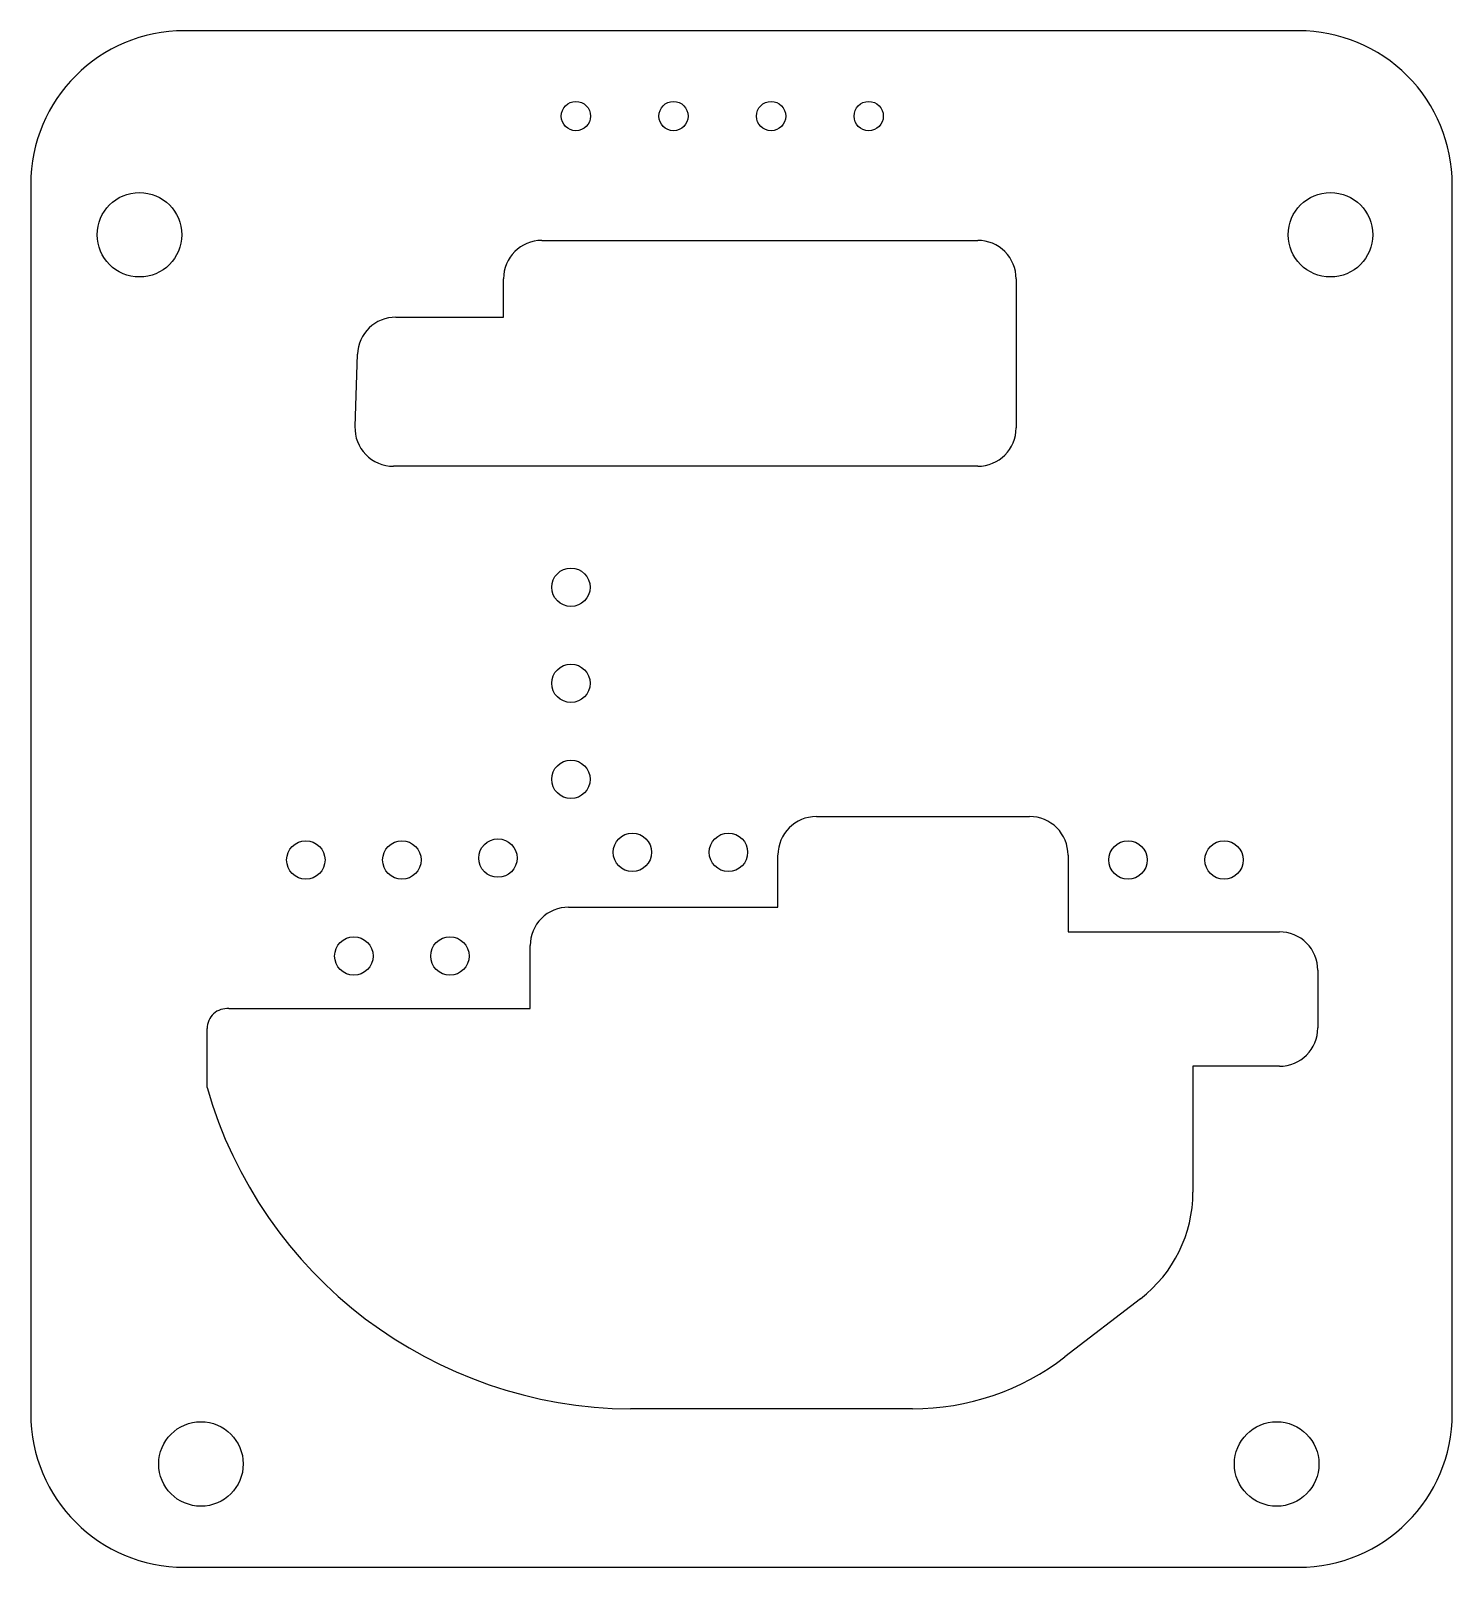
# Model space of a CAD drawing. Header units: millimetres. Extents: x -19 to 18, y -19.6 to 20.4.
import ezdxf

# ---------------------------------------------------------------- set-up
doc = ezdxf.new("R2010")
doc.units = ezdxf.units.MM
doc.layers.get('0').update_dxf_attribs({"linetype": 'CONTINUOUS'})

msp = doc.modelspace()

# ---------------------------------------------------------------- linework, layer by layer
for p, q in [((13.961, 20.361), (-15.039, 20.361)), ((-19.039, 16.361), (-19.039, 13.361)), ((17.955, 13.361), (17.955, 16.361)), ((-5.734, 14.903), (5.609, 14.903)), ((-6.734, 12.903), (-6.734, 13.903)), ((6.609, 13.903), (6.609, 10.022)), ((-19.039, 13.361), (-19.039, -10.097)), ((17.955, -10.097), (17.955, 13.361)), ((-9.534, 12.903), (-6.734, 12.903)), ((-10.599, 10.057), (-10.534, 11.938)), ((5.609, 9.022), (-9.6, 9.022)), ((1.41, -0.097), (6.961, -0.097)), ((0.41, -2.248), (0.41, -1.097)), ((7.961, -1.097), (7.961, -3.097)), ((0.41, -2.455), (0.41, -2.248)), ((-5.039, -2.455), (0.41, -2.455)), ((7.961, -3.097), (13.461, -3.097)), ((-6.039, -5.097), (-6.039, -3.455)), ((14.461, -4.097), (14.461, -5.597)), ((-13.879, -5.097), (-6.039, -5.097)), ((-14.45, -7.147), (-14.45, -5.617)), ((13.461, -6.597), (11.211, -6.597)), ((11.211, -6.597), (11.211, -9.875)), ((-19.039, -10.097), (-19.039, -15.639)), ((17.961, -15.639), (17.955, -10.097)), ((9.848, -12.647), (7.881, -14.164)), ((3.912, -15.515), (-3.425, -15.515)), ((-15.039, -19.639), (13.961, -19.639))]:
    msp.add_line(p, q)
for centre, radius in [((-4.849, 18.139), 0.381), ((-2.309, 18.139), 0.381), ((0.231, 18.139), 0.381), ((2.771, 18.139), 0.381), ((-16.209, 15.05), 1.1), ((14.791, 15.05), 1.1), ((-4.979, 5.873), 0.5), ((-4.979, 3.373), 0.5), ((-4.979, 0.873), 0.5), ((-11.879, -1.227), 0.5), ((-9.379, -1.227), 0.5), ((-6.879, -1.178), 0.5), ((-3.379, -1.027), 0.5), ((-0.879, -1.027), 0.5), ((9.521, -1.227), 0.5), ((12.021, -1.227), 0.5), ((-10.629, -3.727), 0.5), ((-8.129, -3.727), 0.5), ((-14.609, -16.95), 1.1), ((13.391, -16.95), 1.1)]:
    msp.add_circle(centre, radius)
for centre, radius, start, end in [((-15.039, 16.361), 4, 90.0002, 179.9999), ((13.961, 16.361), 4, -0.0001, 90), ((-5.734, 13.903), 1, 90.0023, 179.9978), ((5.609, 13.903), 1, -0.0006, 90.0006), ((-9.534, 11.903), 1, 89.9977, 178.004), ((-9.6, 10.022), 1, 178.0035, 269.9982), ((5.609, 10.022), 1, 270.0006, 359.9994), ((1.41, -1.097), 1, 90.0006, 179.9994), ((6.961, -1.097), 1, -0.0006, 90.0006), ((-5.039, -3.455), 1, 89.9983, 180.0017), ((13.461, -4.097), 1, -0.0006, 90.0006), ((-13.927, -5.617), 0.523, 84.7312, 179.9331), ((13.461, -5.597), 1, 270.0005, 359.9994), ((-3.352, -3.973), 11.543, 195.964, 269.6401), ((7.711, -9.875), 3.5, -52.3753, 0.0005), ((3.912, -9.015), 6.5, 270, 307.6251), ((-15.039, -15.639), 4, 180.0003, 269.9997), ((13.961, -15.639), 4, 270.0003, 359.9999)]:
    msp.add_arc(centre, radius, start, end)

doc.saveas('drawing.dxf')
